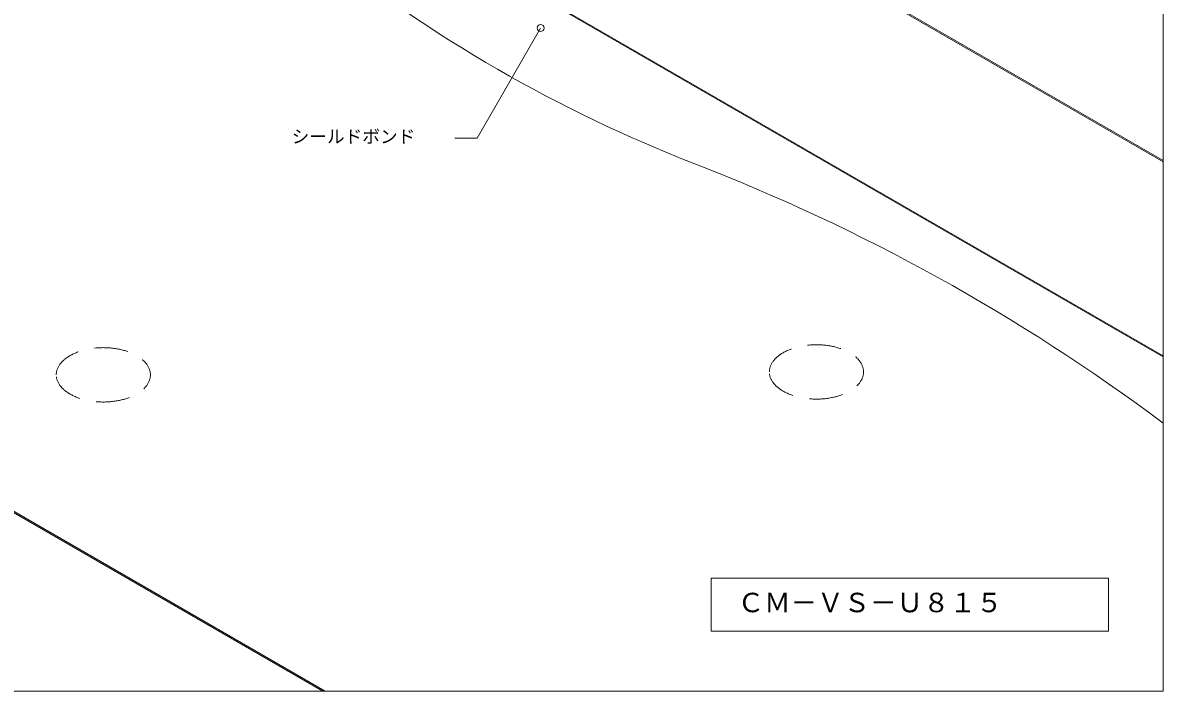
# Model space of a CAD drawing. Units: millimetres, scale not verified. Extents: x -1380 to 1380, y -955 to 955.
# Drawn here: x 89 to 1380, y -955 to -199 of the extents above; entities that cross this region are included whole.
import ezdxf
from ezdxf.enums import TextEntityAlignment as Align

# ---------------------------------------------------------------- set-up
doc = ezdxf.new("R2010")
doc.units = ezdxf.units.MM
doc.header["$LTSCALE"] = 3
doc.linetypes.add('USER1', pattern=[19.05, 12.7, -6.35])
for name, color, linetype, lineweight in [('0-1_WAKU', 7, 'Continuous', 18), ('0-3_BOUSUI', 1, 'Continuous', 18), ('0-4_MOJI', 7, 'Continuous', 18), ('0-7_bousui2', 7, 'USER1', 9)]:
    doc.layers.add(name, color=color, linetype=linetype, lineweight=lineweight)
doc.styles.add('ＭＳ ゴシック', font='')
doc.styles.get('ＭＳ ゴシック').set_extended_font_data('MS Gothic')

msp = doc.modelspace()

# ---------------------------------------------------------------- linework, layer by layer
at = {"layer": '0-1_WAKU'}
msp.add_lwpolyline([(-1380, -955), (1380, -955), (1380, 955), (-1380, 955)], close=True, dxfattribs=at)
at = {"layer": '0-3_BOUSUI'}
for p, q in [((194.856, 108.708), (1380, -575.535)), ((194.856, 107.708), (1380, -576.535))]:
    msp.add_line(p, q, dxfattribs=at)
for points in [[(342.513, 247.158), (429.976, 196.662), (434.026, 191.623), (1380, -354.535)], [(342.513, 245.658), (429.116, 195.658), (433.166, 190.62), (1380, -356.035)], [(-734.837, -279.05), (-647.374, -329.547), (-643.324, -334.585), (431.266, -955)], [(-734.837, -280.55), (-648.234, -330.55), (-644.184, -335.588), (428.668, -955)]]:
    msp.add_lwpolyline(points, dxfattribs=at)
for centre, radius, start, end in [((1431.643, 1143.202), 1610.111, 231.18897, 248.81103), ((39.583, -2447.794), 2241.264, 53.2687, 68.81103)]:
    msp.add_arc(centre, radius, start, end, dxfattribs=at)
at = {"layer": '0-4_MOJI'}
for p, q in [((603.373, -329.07), (675.276, -204.529)), ((578.373, -329.07), (603.373, -329.07))]:
    msp.add_line(p, q, dxfattribs=at)
msp.add_lwpolyline([(868.174, -887.251), (1318.174, -887.251), (1318.174, -827.251), (868.174, -827.251)], close=True, dxfattribs=at)
msp.add_circle((675.276, -204.529), 4, dxfattribs=at)
at = {"layer": '0-7_bousui2'}
for centre in [(180.307, -597.002), (987.495, -593.69)]:
    msp.add_ellipse(centre, major_axis=(-53.276, 0), ratio=0.57735, dxfattribs=at)

# ---------------------------------------------------------------- texts
at = {"layer": '0-4_MOJI', "style": 'ＭＳ ゴシック'}
for s, height, p in [('シールドボンド', 14.66, (393.444, -339.07)), ('ＣＭ－ＶＳ－Ｕ８１５', 21.99, (898.25, -872.251))]:
    msp.add_text(s, height=height, dxfattribs=at).set_placement(p, align=Align.BOTTOM_LEFT)

doc.saveas('drawing.dxf')
